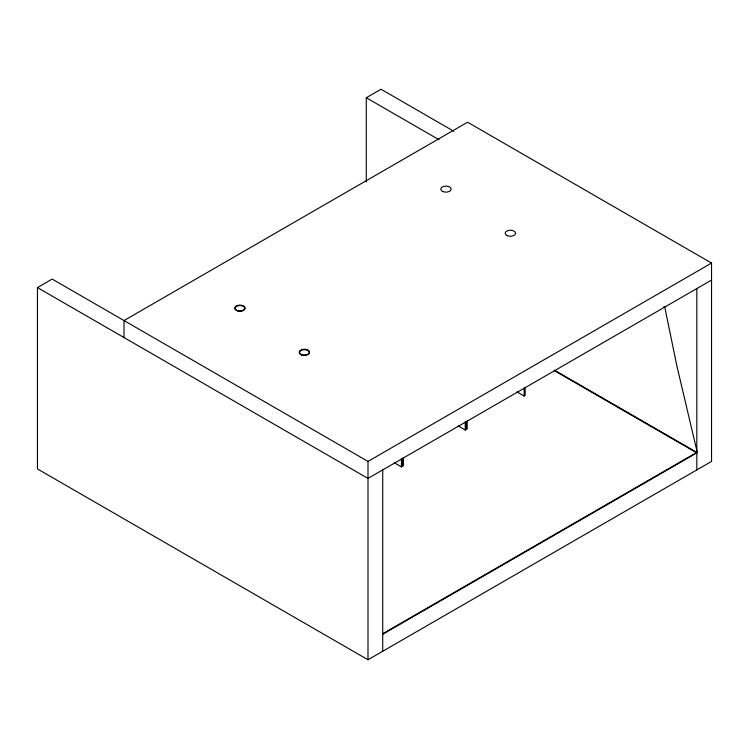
<?xml version="1.0" encoding="UTF-8"?>
<svg xmlns="http://www.w3.org/2000/svg" width="749" height="749" viewBox="0 0 749 749"><rect width="100%" height="100%" fill="white"/><g stroke="black" fill="none" stroke-linecap="round" stroke-linejoin="round"><path stroke-width="1.12" d="M37.45 287.579L52.177 279.077L367.993 461.412L711.55 263.068L711.55 461.421L367.993 659.766L37.45 468.93L37.45 287.579L367.993 478.414L711.55 280.07M366.28 181.97L366.28 97.735L381.007 89.234L453.791 131.253M394.377 462.788L401.445 466.87L403.411 465.738L403.411 457.63M458.173 425.947L465.251 430.038L467.217 428.896L467.217 420.798M517.072 391.942L524.15 396.034L525.124 395.463L525.124 387.355M382.72 633.701L696.823 452.359M382.72 634.272L696.823 452.92L554.297 370.633M663.792 306.678L664.766 307.071L676.89 366.008L697.319 452.63L554.316 370.081M711.55 263.068L467.573 122.209L124.016 320.563L124.016 337.565M366.28 97.735L439.064 139.754M696.823 288.571L696.823 469.923M524.15 387.926L524.15 396.034M466.234 421.359L466.234 429.467M465.251 421.93L465.251 430.038M402.428 458.201L402.428 466.299M401.445 458.762L401.445 466.87M382.72 469.913L382.72 651.265M367.993 461.412L367.993 659.766M442.902 191.566A5.206 3.005 0 0 0 451.141 189.441A5.206 3.005 0 0 0 443.839 186.389A5.206 3.005 0 0 0 442.902 191.566M507.335 235.682A5.206 3.005 0 0 0 515.574 233.557A5.206 3.005 0 0 0 508.271 230.505A5.206 3.005 0 0 0 507.335 235.682M237.33 310.685A5.206 3.005 0 0 0 245.138 308.082A5.206 3.005 0 0 0 237.33 305.48A5.206 3.005 0 0 0 237.33 310.685M301.763 354.801A5.206 3.005 0 0 0 309.571 352.199A5.206 3.005 0 0 0 301.763 349.596A5.206 3.005 0 0 0 301.763 354.801M237.208 310.685A4.859 2.809 0 0 0 244.783 308.56A4.859 2.809 0 0 0 237.808 305.835A4.859 2.809 0 0 0 237.208 310.685M301.65 354.801A4.859 2.809 0 0 0 309.215 352.676A4.859 2.809 0 0 0 302.25 349.961A4.859 2.809 0 0 0 301.65 354.801"/></g></svg>
